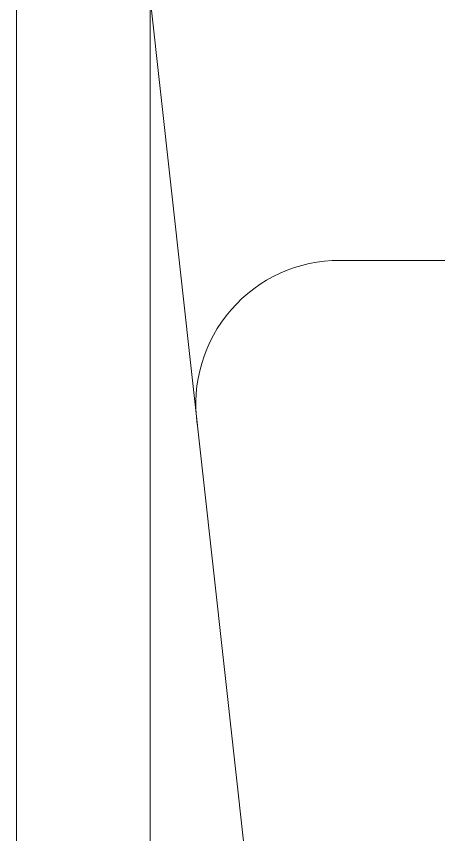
# Model space of a CAD drawing. Header units: millimetres. Extents: x 485872 to 486142, y -52344 to -52207.
# Drawn here: x 486102.0389 to 486102.2124, y -52330.5294 to -52330.1932 of the extents above; entities that cross this region are included whole.
import ezdxf

# ---------------------------------------------------------------- set-up
doc = ezdxf.new("R2010")
doc.units = ezdxf.units.MM
doc.header["$LTSCALE"] = 15
doc.linetypes.add('DASHDOTX2', pattern=[50.8, 25.4, -12.7, 0, -12.7])
doc.layers.add('JJ2', color=3, linetype='Continuous')

# ---------------------------------------------------------------- blocks, each defined once
blk = doc.blocks.new('elevation sofa')
at = {"layer": 'JJ2', "color": 4, "lineweight": 5}
for p, q in [((715675.02, -15128.13), (715740.16, -15716.47)), ((715754.83, -15256.22), (715848.55, -15256.23))]:
    blk.add_line(p, q, dxfattribs=at)
blk.add_arc((715755.06, -15315.22), 59, 89.7623, 188.2154, dxfattribs=at)

msp = doc.modelspace()

# ---------------------------------------------------------------- linework, layer by layer
at = {"color": 6, "linetype": 'DASHDOTX2', "lineweight": 13}
msp.add_line((486102.03886, -52306.37664), (486102.03886, -52331.67664), dxfattribs=at)
at = {"linetype": 'Continuous', "lineweight": 13}
msp.add_lwpolyline([(486102.09386, -52328.17664), (486102.09386, -52330.87664)], dxfattribs=at)

# ---------------------------------------------------------------- block references
at = {"linetype": 'Continuous', "lineweight": 13, "xscale": 0.001, "yscale": 0.001, "zscale": 0.001}
msp.add_blockref('elevation sofa', (485386.41657, -52315.03726), dxfattribs=at)

doc.saveas('drawing.dxf')
